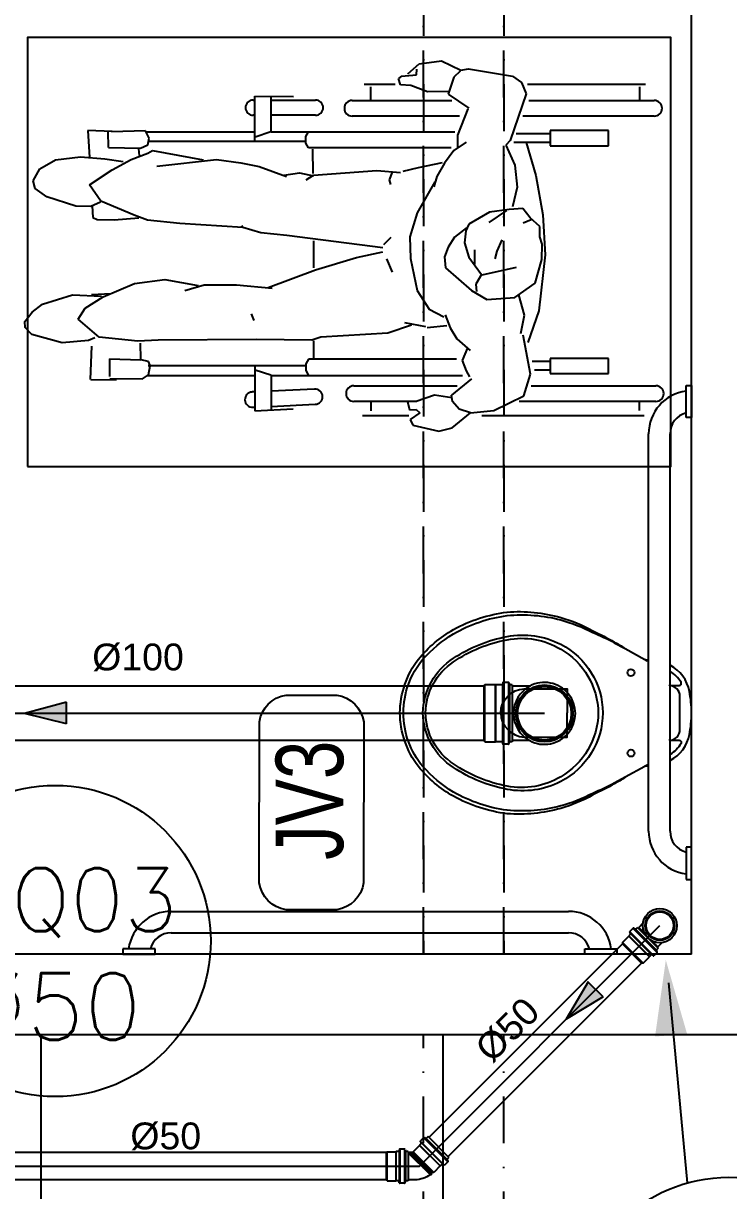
# Model space of a CAD drawing. Header units: millimetres. Extents: x 2502 to 4311, y 2007 to 3121.
# Drawn here: x 3305 to 3357.7, y 2608.3 to 2695.4 of the extents above; entities that cross this region are included whole.
import ezdxf
from ezdxf.enums import TextEntityAlignment as Align

# ---------------------------------------------------------------- set-up
doc = ezdxf.new("R2010")
doc.units = ezdxf.units.MM
doc.header["$LTSCALE"] = 20
doc.header["$MEASUREMENT"] = 0
doc.linetypes.add('DASHDOT', pattern=[1, 0.5, -0.25, 0, -0.25])
doc.layers.get('0').update_dxf_attribs({"linetype": 'CONTINUOUS'})
for name, color, linetype in [('A-PEN-08', 8, 'CONTINUOUS'), ('A-PEN-C', 4, 'CONTINUOUS'), ('AF', 5, 'CONTINUOUS'), ('Arq-mobiliário', 1, 'CONTINUOUS'), ('Esgoto', 5, 'CONTINUOUS'), ('Texto-Tubos', 7, 'CONTINUOUS'), ('TigreCad', 3, 'CONTINUOUS'), ('Tinterno', 9, 'CONTINUOUS')]:
    doc.layers.add(name, color=color, linetype=linetype)
doc.styles.add('F2', font='swisscl.ttf')
doc.styles.add('ROMANS', font='romans', dxfattribs={"height": 0.1})
doc.styles.add('TCTUBOS-TXT', font='arial.ttf')
pattern_1 = [(180, (33306.334, -15184.04), (-1e-14, -30), []), (270, (33306.334, -15184.04), (30, -1e-14), [])]

# ---------------------------------------------------------------- blocks, each defined once
blk = doc.blocks.new('cadeira-superior')
at = {"color": 8}
for p, q in [((205.4427, 31.5493), (205.4427, 31.7829)), ((205.4719, 31.7829), (205.4719, 31.5379)), ((205.9746, 31.5536), (205.9746, 31.786)), ((206.0038, 31.786), (206.0038, 31.5308)), ((205.412, 31.5465), (205.412, 31.7668)), ((206.0299, 31.4612), (206.0299, 31.7639)), ((205.4172, 31.7557), (205.4413, 31.7557)), ((206.0205, 31.7554), (206.0046, 31.7554)), ((205.499, 31.6978), (205.499, 31.5886)), ((205.527, 31.6978), (205.499, 31.6978)), ((205.527, 31.5886), (205.527, 31.6978)), ((205.9516, 31.6978), (205.9236, 31.6978)), ((205.9236, 31.6978), (205.9236, 31.5886)), ((205.9516, 31.5886), (205.9516, 31.6978)), ((205.499, 31.5886), (205.527, 31.5886)), ((205.5047, 31.5886), (205.5047, 31.5251)), ((205.5211, 31.5879), (205.5211, 31.5208)), ((205.9236, 31.5886), (205.9516, 31.5886)), ((205.9293, 31.5886), (205.9293, 31.5551)), ((205.9457, 31.5879), (205.9457, 31.5593)), ((205.5211, 31.5442), (205.5826, 31.5623)), ((205.5826, 31.5623), (205.6558, 31.5751)), ((205.6558, 31.5751), (205.7303, 31.5792)), ((205.678, 31.5693), (205.6613, 31.5518)), ((205.6968, 31.5696), (205.678, 31.5693)), ((205.7108, 31.5739), (205.6968, 31.5696)), ((205.7392, 31.5731), (205.7108, 31.5739)), ((205.7303, 31.5792), (205.8348, 31.5679)), ((205.7836, 31.5608), (205.7392, 31.5731)), ((205.8348, 31.5679), (205.8941, 31.5472)), ((205.4094, 31.5351), (205.4302, 31.544)), ((205.4302, 31.544), (205.5176, 31.5143)), ((205.6613, 31.5518), (205.6444, 31.5381)), ((205.6651, 31.5532), (205.6714, 31.5387)), ((205.8099, 31.5232), (205.7836, 31.5608)), ((205.8428, 31.5411), (205.8049, 31.5305)), ((205.8772, 31.5343), (205.8428, 31.5411)), ((205.9528, 31.5523), (205.8806, 31.5385)), ((205.9937, 31.5396), (205.9528, 31.5523)), ((206.0205, 31.4838), (205.9937, 31.5396)), ((205.3837, 31.4365), (205.3976, 31.5187)), ((205.3976, 31.5187), (205.4094, 31.5351)), ((205.5262, 31.5061), (205.5633, 31.5229)), ((205.5633, 31.5229), (205.6041, 31.5274)), ((205.6041, 31.5274), (205.641, 31.5184)), ((205.6444, 31.5381), (205.6461, 31.5122)), ((205.7677, 31.4619), (205.7533, 31.5257)), ((205.8136, 31.4708), (205.8099, 31.5232)), ((205.5176, 31.5143), (205.5262, 31.5061)), ((205.6461, 31.5122), (205.6507, 31.4756)), ((205.6703, 31.4753), (205.6479, 31.5078)), ((205.7027, 31.4986), (205.7239, 31.4895)), ((205.6507, 31.4756), (205.6736, 31.4369)), ((205.7239, 31.4895), (205.7377, 31.4855)), ((206.0253, 31.4399), (206.0205, 31.4838)), ((205.7349, 31.4372), (205.7672, 31.461)), ((205.7672, 31.461), (205.7855, 31.4503)), ((205.7968, 31.4419), (205.8136, 31.4708)), ((205.3864, 31.4219), (205.3837, 31.4365)), ((205.4311, 31.3984), (205.457, 31.4368)), ((205.4583, 31.4352), (205.5075, 31.4161)), ((205.5204, 31.4324), (205.5357, 31.4093)), ((205.6736, 31.4369), (205.686, 31.4312)), ((205.68, 31.4328), (205.6973, 31.4105)), ((205.686, 31.4312), (205.7081, 31.4293)), ((205.7081, 31.4293), (205.7349, 31.4372)), ((205.721, 31.4478), (205.7478, 31.4476)), ((205.7549, 31.3938), (205.7968, 31.4419)), ((205.7855, 31.4503), (205.7988, 31.4516)), ((205.8873, 31.4147), (205.9088, 31.4397)), ((205.904, 31.4347), (205.9276, 31.4244)), ((205.9276, 31.4244), (205.9471, 31.4322)), ((205.9471, 31.4322), (205.9578, 31.4384)), ((205.9615, 31.4423), (205.9923, 31.4047)), ((206.0253, 31.4399), (206.0184, 31.4191)), ((206.053, 31.4062), (206.0253, 31.4399)), ((205.3687, 31.3858), (205.3864, 31.4219)), ((205.3878, 31.4212), (205.3992, 31.4094)), ((205.3992, 31.4094), (205.4311, 31.3984)), ((205.4719, 31.4195), (205.4719, 31.2195)), ((205.5011, 31.0681), (205.5011, 31.411)), ((205.5075, 31.4161), (205.5299, 31.4162)), ((205.5357, 31.4093), (205.5595, 31.3917)), ((205.6973, 31.4105), (205.7161, 31.3987)), ((205.8665, 31.402), (205.8873, 31.4147)), ((205.9252, 31.4138), (205.9252, 31.1379)), ((205.9553, 31.0681), (205.9553, 31.4253)), ((205.9746, 31.2226), (205.9746, 31.4153)), ((206.0184, 31.4191), (206.0041, 31.4069)), ((205.4257, 31.3993), (205.4264, 31.3599)), ((205.4427, 31.2195), (205.4427, 31.4053)), ((205.5312, 31.4039), (205.5312, 31.1379)), ((205.5679, 31.3429), (205.5582, 31.3878)), ((205.5595, 31.3917), (205.5843, 31.3775)), ((205.7161, 31.3987), (205.7345, 31.3917)), ((205.7345, 31.3917), (205.7549, 31.3938)), ((205.8321, 31.3634), (205.8462, 31.3907)), ((205.8422, 31.3931), (205.8665, 31.402)), ((205.8632, 31.396), (205.8665, 31.3593)), ((206.0041, 31.4069), (205.9923, 31.4047)), ((205.9972, 31.4053), (205.9925, 31.373)), ((206.0593, 31.3813), (206.053, 31.4062)), ((205.3745, 31.3443), (205.3687, 31.3858)), ((205.5843, 31.3775), (205.604, 31.3717)), ((205.5942, 31.3739), (205.6523, 31.3409)), ((205.9925, 31.373), (206.0042, 31.3389)), ((206.0483, 31.3326), (206.0593, 31.3813)), ((205.3933, 31.3235), (205.3745, 31.3443)), ((205.4264, 31.3599), (205.4149, 31.3286)), ((205.7969, 31.3406), (205.8321, 31.3634)), ((205.8651, 31.3568), (205.8576, 31.3175)), ((206.0191, 31.3391), (206.0249, 31.3457)), ((206.0249, 31.3457), (206.0376, 31.3274)), ((205.3949, 31.3395), (205.3843, 31.3398)), ((205.3977, 31.3114), (205.3949, 31.3395)), ((205.4149, 31.3286), (205.4134, 31.3098)), ((205.5745, 31.3147), (205.5679, 31.3429)), ((205.6523, 31.3409), (205.6967, 31.3272)), ((205.6967, 31.3272), (205.7373, 31.3281)), ((205.7373, 31.3281), (205.7969, 31.3406)), ((205.8619, 31.3301), (205.8765, 31.286)), ((206.0038, 31.34), (206.0038, 31.2226)), ((206.004, 31.3225), (206.0193, 31.3263)), ((206.0193, 31.3263), (206.0191, 31.3391)), ((206.0299, 31.239), (206.0299, 31.3254)), ((206.0376, 31.3274), (206.0483, 31.3326)), ((205.3977, 31.3114), (205.4017, 31.3057)), ((205.4134, 31.3098), (205.4017, 31.3057)), ((205.5732, 31.2656), (205.5771, 31.3098)), ((205.412, 31.2418), (205.412, 31.2997)), ((205.5764, 31.294), (205.5908, 31.2882)), ((205.5908, 31.2882), (205.5996, 31.2907)), ((205.7111, 31.2785), (205.6978, 31.2921)), ((205.7626, 31.2944), (205.7383, 31.284)), ((205.8765, 31.286), (205.8842, 31.1613)), ((205.5821, 31.1472), (205.5732, 31.2656)), ((205.7172, 31.2769), (205.6945, 31.0979)), ((205.7357, 31.2276), (205.7248, 31.2764)), ((205.4172, 31.2534), (205.4413, 31.2534)), ((206.003, 31.2542), (206.0216, 31.2542)), ((205.7584, 31.1511), (205.7357, 31.2276)), ((205.4419, 31.0681), (205.4419, 31.1512)), ((205.4703, 31.1512), (205.4703, 31.07)), ((205.7913, 31.0626), (205.7584, 31.1511)), ((205.8842, 31.1613), (205.8894, 31.1442)), ((205.8908, 31.1476), (205.9253, 31.1471)), ((205.9809, 31.1494), (205.9847, 31.0683)), ((206.0131, 31.0681), (206.0093, 31.1507)), ((205.5099, 31.1333), (205.5011, 31.1379)), ((205.5224, 31.1333), (205.5099, 31.1333)), ((205.519, 31.1328), (205.519, 30.8389)), ((205.5312, 31.1379), (205.5224, 31.1333)), ((205.5337, 31.1455), (205.5786, 31.1461)), ((205.5778, 31.1212), (205.5832, 31.1472)), ((205.5908, 31.1337), (205.5821, 31.1472)), ((205.7046, 31.1475), (205.7546, 31.1472)), ((205.8894, 31.1442), (205.8883, 31.041)), ((205.9252, 31.1379), (205.934, 31.1333)), ((205.934, 31.1333), (205.9465, 31.1333)), ((205.9374, 31.1328), (205.9374, 30.8389)), ((205.9465, 31.1333), (205.9553, 31.1379)), ((205.4348, 31.0382), (205.4353, 31.1099)), ((205.5819, 31.0919), (205.5778, 31.1212)), ((206.0216, 31.0381), (206.0178, 31.1097)), ((205.5658, 31.046), (205.5843, 31.0968)), ((205.6945, 31.0979), (205.6896, 31.0488)), ((205.5011, 31.0681), (205.435, 31.0681)), ((205.5013, 31.0679), (205.5111, 31.0387)), ((205.7862, 31.0034), (205.793, 31.0701)), ((205.955, 31.0679), (205.9453, 31.0387)), ((205.9553, 31.0681), (206.02, 31.0681)), ((205.5592, 31.0116), (205.5658, 31.046)), ((205.6896, 31.0488), (205.6797, 31.0153)), ((205.8883, 31.041), (205.8899, 30.8573)), ((205.5193, 31.0382), (205.4348, 31.0382)), ((205.4419, 31.0346), (205.4419, 31.0385)), ((205.4703, 31.0372), (205.4703, 31.0346)), ((205.5009, 30.8367), (205.5009, 31.0382)), ((205.8527, 31.0367), (205.8405, 31.0315)), ((205.9371, 31.0382), (206.0216, 31.0382)), ((205.9555, 30.8367), (205.9555, 31.0382)), ((205.9861, 31.0382), (205.9863, 31.0329)), ((206.0147, 31.0342), (206.0145, 31.0381)), ((205.5529, 30.9663), (205.5592, 31.0116)), ((205.6797, 31.0153), (205.672, 30.8979)), ((205.6797, 31.0153), (205.6762, 31.0134)), ((205.7863, 30.9431), (205.7862, 31.0034)), ((205.5652, 30.8549), (205.5529, 30.9663)), ((205.536, 30.8469), (205.5534, 30.9418)), ((205.7763, 30.87), (205.7878, 30.9323)), ((205.7971, 30.9074), (205.7863, 30.9431)), ((205.672, 30.8979), (205.666, 30.8376)), ((205.7841, 30.8133), (205.7763, 30.87)), ((205.541, 30.8386), (205.536, 30.8469)), ((205.8899, 30.8573), (205.8918, 30.8195)), ((205.9545, 30.8393), (205.9378, 30.8428)), ((205.513, 30.8405), (205.4992, 30.8337)), ((205.4992, 30.8337), (205.5013, 30.7704)), ((205.5253, 30.8383), (205.513, 30.8405)), ((205.5316, 30.8248), (205.5253, 30.8383)), ((205.5305, 30.7647), (205.5316, 30.8248)), ((205.5453, 30.8226), (205.533, 30.8213)), ((205.553, 30.8071), (205.541, 30.8386)), ((205.666, 30.8376), (205.6568, 30.8129)), ((205.665, 30.7753), (205.6614, 30.8216)), ((205.925, 30.8253), (205.8955, 30.8245)), ((205.9244, 30.7667), (205.9263, 30.8253)), ((205.9297, 30.8398), (205.9263, 30.8253)), ((205.9368, 30.8426), (205.9297, 30.8398)), ((205.9619, 30.8283), (205.9545, 30.8393)), ((205.961, 30.7675), (205.9619, 30.8283)), ((205.5719, 30.7718), (205.553, 30.8071)), ((205.6568, 30.8129), (205.6303, 30.7507)), ((205.8089, 30.755), (205.7841, 30.8133)), ((205.8918, 30.8195), (205.8838, 30.7475)), ((205.5516, 30.758), (205.5568, 30.7924)), ((205.9638, 30.7317), (205.9631, 30.7798)), ((205.5006, 30.772), (205.4984, 30.7261)), ((205.5305, 30.7647), (205.5005, 30.7641)), ((205.5477, 30.7125), (205.5516, 30.758)), ((205.5998, 30.7297), (205.5719, 30.7718)), ((205.6645, 30.7436), (205.665, 30.7753)), ((205.8046, 30.7331), (205.8028, 30.7696)), ((205.9244, 30.7667), (205.9571, 30.767)), ((205.6303, 30.7507), (205.5998, 30.7297)), ((205.6326, 30.7499), (205.6404, 30.7317)), ((205.6391, 30.7346), (205.6609, 30.736)), ((205.6609, 30.736), (205.6645, 30.7436)), ((205.8053, 30.6976), (205.8079, 30.7521)), ((205.8303, 30.7212), (205.8089, 30.755)), ((205.8838, 30.7475), (205.8502, 30.7084)), ((205.8852, 30.7396), (205.8904, 30.7275)), ((205.9627, 30.7315), (205.9011, 30.734)), ((205.4984, 30.7261), (205.5491, 30.7292)), ((205.5537, 30.666), (205.5477, 30.7125)), ((205.6404, 30.7317), (205.6396, 30.7037)), ((205.8502, 30.7084), (205.8303, 30.7212)), ((205.8904, 30.7275), (205.8949, 30.6786)), ((205.6396, 30.7037), (205.6222, 30.6496)), ((205.8223, 30.6416), (205.8053, 30.6976)), ((205.8949, 30.6786), (205.8791, 30.6219)), ((205.57, 30.637), (205.5537, 30.666)), ((205.6222, 30.6496), (205.607, 30.628)), ((205.5924, 30.6242), (205.57, 30.637)), ((205.607, 30.628), (205.5924, 30.6242)), ((205.8374, 30.6223), (205.8223, 30.6416)), ((205.855, 30.6089), (205.8374, 30.6223)), ((205.866, 30.6093), (205.855, 30.6089)), ((205.8791, 30.6219), (205.866, 30.6093))]:
    blk.add_line(p, q, dxfattribs=at)
for centre, radius, start, end in [((205.9892, 31.786), 0.0146, 0, 180), ((205.4573, 31.7829), 0.0146, 0, 180), ((205.4573, 31.2195), 0.0146, 180, 0), ((205.9892, 31.2226), 0.0146, 180, 0), ((205.4561, 31.1512), 0.0142, 0, 180), ((205.9951, 31.1501), 0.0142, 2.6629, 182.6629), ((205.4561, 31.0346), 0.0142, 180, 0), ((206.0005, 31.0336), 0.0142, 182.6629, 2.6629)]:
    blk.add_arc(centre, radius, start, end, dxfattribs=at)
blk = doc.blocks.new('BARRADEF')
at = {"layer": 'Arq-mobiliário', "color": 8}
for p, q in [((234.67, 125.8477, -4.1153), (234.67, 125.8577, -4.1153)), ((234.67, 125.8577, -4.1153), (234.73, 125.8577, -4.1153)), ((234.73, 125.8577, -4.1153), (234.73, 125.8477, -4.1153)), ((235.5912, 125.8577, -4.1153), (235.5312, 125.8577, -4.1153)), ((235.5312, 125.8577, -4.1153), (235.5312, 125.8477, -4.1153)), ((235.5912, 125.8477, -4.1153), (235.5912, 125.8577, -4.1153)), ((234.73, 125.8477, -4.1153), (234.67, 125.8477, -4.1153)), ((235.5312, 125.8477, -4.1153), (235.5912, 125.8477, -4.1153)), ((235.5012, 125.8177, -4.1153), (234.76, 125.8177, -4.1153)), ((235.5012, 125.7777, -4.1153), (234.76, 125.7777, -4.1153)), ((235.7206, 125.7184, -4.1153), (235.7306, 125.7184, -4.1153)), ((235.7206, 125.6584, -4.1153), (235.7206, 125.7184, -4.1153)), ((235.7306, 125.7184, -4.1153), (235.7306, 125.6584, -4.1153)), ((235.7306, 125.6584, -4.1153), (235.7206, 125.6584, -4.1153)), ((235.6506, 124.8871, -4.1153), (235.6506, 125.6284, -4.1153)), ((235.6906, 124.8871, -4.1153), (235.6906, 125.6284, -4.1153)), ((235.7306, 124.8571, -4.1153), (235.7206, 124.8571, -4.1153)), ((235.7206, 124.8571, -4.1153), (235.7206, 124.7971, -4.1153)), ((235.7306, 124.7971, -4.1153), (235.7306, 124.8571, -4.1153)), ((235.7206, 124.7971, -4.1153), (235.7306, 124.7971, -4.1153))]:
    blk.add_line(p, q, dxfattribs=at)
at = {"layer": 'Arq-mobiliário', "color": 8, "elevation": -4.1153}
for points in [[(235.3693, 125.8177, 0.233733), (235.3206, 125.8537, 0.049506), (235.2806, 125.8577, 0.049506), (235.2406, 125.8537, 0.233733), (235.1918, 125.8177, 0.233733)], [(235.2296, 125.8162), (235.2296, 125.8162), (235.2296, 125.8347, 0.5854), (235.2235, 125.8381, 0.116285), (235.2029, 125.8177, 0.116285)], [(235.3316, 125.8162, 0.414214), (235.3116, 125.8362), (235.2806, 125.8362), (235.2496, 125.8362, 0.414214), (235.2296, 125.8162)], [(235.3316, 125.8162), (235.3316, 125.8162), (235.3316, 125.8347, -0.5854), (235.3377, 125.8381, -0.116285), (235.3583, 125.8177)], [(235.3764, 125.7766, -0.045196), (235.3784, 125.7737), (235.38, 125.7709, 0.044891), (235.3802, 125.7704), (235.4006, 125.7337, -0.036783), (235.4126, 125.7137, -0.0196), (235.4336, 125.6737, -0.056836), (235.4586, 125.6137, -0.089116), (235.4686, 125.5137, -0.095425), (235.4361, 125.4137, -0.091656), (235.3806, 125.3482, -0.16072), (235.2806, 125.3137, -0.16072), (235.1806, 125.3482, -0.091656), (235.1251, 125.4137, -0.095425), (235.0926, 125.5137, -0.089116), (235.1026, 125.6137, -0.056836), (235.1276, 125.6737, -0.0196), (235.1486, 125.7137, -0.036783), (235.1606, 125.7337), (235.1809, 125.7704, 0.044891), (235.1812, 125.7709), (235.1827, 125.7737, -0.045196), (235.1848, 125.7766, -0.045196)], [(235.1821, 125.7766), (235.1813, 125.7714, -0.047116), (235.1812, 125.7709)], [(235.38, 125.7709, -0.047116), (235.3799, 125.7714), (235.3791, 125.7766)], [(235.4006, 125.7337), (235.4116, 125.7137, -0.0204), (235.4306, 125.6737, -0.050595), (235.4541, 125.6137, -0.089432), (235.4621, 125.5137, -0.098712), (235.4281, 125.4137, -0.072481), (235.3806, 125.3567, -0.182574), (235.2806, 125.3207, -0.182574), (235.1806, 125.3567, -0.072481), (235.1331, 125.4137, -0.098712), (235.0991, 125.5137, -0.089432), (235.1071, 125.6137, -0.050595), (235.1306, 125.6737, -0.0204), (235.1496, 125.7137), (235.1606, 125.7337)], [(235.2806, 125.5017, -0.394755), (235.2356, 125.5457), (235.2356, 125.6257), (235.2806, 125.6257)], [(235.2806, 125.5017, 0.394755), (235.3256, 125.5457), (235.3256, 125.6257), (235.2806, 125.6257)]]:
    blk.add_lwpolyline(points, format="xyb", dxfattribs=at)
for points in [[(235.1526, 125.6137, -0.278895), (235.2806, 125.6922, -0.278895), (235.4086, 125.6137, -0.167831), (235.4231, 125.5137, -0.098952), (235.3826, 125.4137, -0.247323), (235.2806, 125.3567, -0.247323), (235.1786, 125.4137, -0.098952), (235.1381, 125.5137, -0.167831)], [(235.1616, 125.6137, -0.264523), (235.2806, 125.6837, -0.264523), (235.3996, 125.6137, -0.185303), (235.4171, 125.5137, -0.106842), (235.3756, 125.4137, -0.250606), (235.2806, 125.3617, -0.250606), (235.1856, 125.4137, -0.106842), (235.1441, 125.5137, -0.185303)]]:
    blk.add_lwpolyline(points, format="xyb", close=True, dxfattribs=at)
at = {"layer": 'Arq-mobiliário', "color": 8}
for centre in [(235.2056, 125.7447, -4.1153), (235.3556, 125.7447, -4.1153)]:
    blk.add_circle(centre, 0.0065, dxfattribs=at)
for centre, radius, start, end in [((234.76, 125.8577, -4.1153), 0.08, 187.1808, 270), ((234.76, 125.8577, -4.1153), 0.04, 194.4775, 270), ((235.5012, 125.8577, -4.1153), 0.08, 270, 352.8192), ((235.5012, 125.8577, -4.1153), 0.04, 270, 345.5225), ((235.7306, 125.6284, -4.1153), 0.08, 97.1808, 180), ((235.7306, 125.6284, -4.1153), 0.04, 104.4775, 180), ((235.7306, 124.8871, -4.1153), 0.08, 180, 262.8192), ((235.7306, 124.8871, -4.1153), 0.04, 180, 255.5225)]:
    blk.add_arc(centre, radius, start, end, dxfattribs=at)
blk = doc.blocks.new('j9n100s')
at = {"layer": 'TigreCad'}
for p, q in [((27.3, 50.8), (60, 50.8)), ((27.3, -50.8), (60, -50.8))]:
    blk.add_line(p, q, dxfattribs=at)
blk.add_circle((0, 0), 53.2, dxfattribs=at)
for start, end in [(61.785, 298.215), (298.215, 61.785)]:
    blk.add_arc((0, 0), 57.7, start, end, dxfattribs=at)
at = {"layer": 'Tinterno'}
blk.add_line((60, -50.8), (60, 50.8), dxfattribs=at)
blk.add_circle((0, 0), 51, dxfattribs=at)
blk = doc.blocks.new('11031030p')
at = {"layer": 'TigreCad'}
for p, q in [((0, -53.3), (0, 53.2)), ((0, 53.2), (4.4, 53.2)), ((6.2, 56.9), (5.4, 54)), ((7.2, 57.6), (16.6, 57.6)), ((7.2, -56.7), (7.2, 56.6)), ((16.6, -56.7), (16.6, 56.6)), ((17.6, 56.7), (17.8, 54.2)), ((18.8, 53.2), (30.9, 53.2)), ((30.9, 53.2), (31.2, 53)), ((50.9, 53), (31.2, 53)), ((50.9, 53), (53.1, 50.8)), ((53.1, -50.8), (53.1, 50.8)), ((0, -53.3), (4.4, -53.3)), ((6.2, -56.9), (5.4, -54)), ((7.2, -57.7), (16.6, -57.7)), ((17.6, -56.7), (17.8, -54.2)), ((18.8, -53.3), (30.9, -53.3)), ((30.9, -53.3), (31.2, -53)), ((31.2, -53), (50.9, -53)), ((50.9, -53), (53.1, -50.8))]:
    blk.add_line(p, q, dxfattribs=at)
for centre, start, end in [((4.4, 54.2), 270, 345), ((7.2, 56.6), 90, 165), ((16.6, 56.6), 5, 90), ((18.8, 54.2), 185, 270), ((4.4, -54.2), 15, 90), ((7.2, -56.7), 195, 270), ((16.6, -56.7), 270, 355), ((18.8, -54.2), 90, 175)]:
    blk.add_arc(centre, 1, start, end, dxfattribs=at)
at = {"layer": 'Tinterno'}
for p, q in [((5.2, -53.3), (5.2, 53.2)), ((17.9, -53.3), (17.9, 53.2)), ((30.9, 53.2), (30.9, -53.3)), ((31.2, 53), (31.2, -53)), ((50.9, 53), (50.9, -53))]:
    blk.add_line(p, q, dxfattribs=at)
blk = doc.blocks.new('j4n50p')
at = {"layer": 'TigreCad'}
for p, q in [((3.3, 25.3), (3.4, 26.8)), ((6.3, 26.8), (3.4, 26.8)), ((3.4, 26.8), (3.4, -29.6)), ((6.5, 25.3), (6.3, 26.8)), ((6.3, 26.8), (6.3, -26.7)), ((9.1, 25.3), (6.5, 25.3)), ((10.9, 27.1), (9.1, 25.3)), ((27.7, 27.1), (10.9, 27.1)), ((10.9, 27.1), (10.9, -27.2)), ((27.9, 27.3), (27.7, 27.1)), ((32.5, 27.3), (27.9, 27.3)), ((33.8, 30.9), (33.5, 28.3)), ((34, 30.8), (34, -30.8)), ((43.5, 31.8), (34.8, 31.8)), ((43.5, 30.8), (43.5, -30.8)), ((44.5, 31.1), (45.3, 28.1)), ((50.6, 27.3), (46.2, 27.3)), ((50.6, 27.3), (50.6, -27.4)), ((-23.7, 12.2), (-32.5, 3.4)), ((3.4, -29.6), (3.3, -32.4)), ((6.3, -26.7), (3.4, -29.6)), ((9.1, -26.8), (3.4, -32.5)), ((6.3, -26.7), (6.5, -29.4)), ((10.9, -27.2), (10.5, -26.8)), ((27.7, -27.2), (10.9, -27.2)), ((27.9, -27.4), (27.7, -27.2)), ((32.5, -27.4), (27.9, -27.4)), ((33.8, -30.9), (33.5, -28.3)), ((43.5, -31.8), (34.8, -31.8)), ((44.5, -31.1), (45.3, -28.1)), ((50.6, -27.4), (46.2, -27.4))]:
    blk.add_line(p, q, dxfattribs=at)
for centre, radius, start, end in [((9.5, -21.6), 47.3, 97.6023, 134.5558), ((32.5, 28.3), 1, 270, 355), ((34.8, 30.8), 1, 90, 175), ((43.5, 30.8), 1, 15, 90), ((46.2, 28.3), 1, 195, 270), ((9.8, -27.5), 1, 45, 135), ((32.5, -28.4), 1, 5, 90), ((34.8, -30.8), 1, 185, 270), ((43.5, -30.8), 1, 270, 345), ((46.2, -28.4), 1, 90, 165)]:
    blk.add_arc(centre, radius, start, end, dxfattribs=at)
at = {"layer": 'Tinterno'}
for p, q in [((3.3, 25.3), (3.3, -32.4)), ((6.5, 25.3), (6.5, -29.4)), ((9.1, 25.3), (9.1, -26.8)), ((27.7, 27.1), (27.7, -27.2)), ((27.9, 27.3), (27.9, -27.4)), ((33.5, 27.3), (33.5, -27.4)), ((45.5, 27.3), (45.5, -27.4)), ((3.4, -32.5), (-32.5, 3.4))]:
    blk.add_line(p, q, dxfattribs=at)
blk = doc.blocks.new('11030602p')
at = {"layer": 'TigreCad'}
for p, q in [((0, 27.3), (4.4, 27.3)), ((0, -27.3), (0, 27.3)), ((6.1, 31.1), (5.3, 28.1)), ((7.1, 31.8), (15.8, 31.8)), ((7.1, -30.8), (7.1, 30.8)), ((15.8, -30.8), (15.8, 30.8)), ((16.8, 30.9), (17.1, 28.3)), ((18.1, 27.3), (22.7, 27.3)), ((22.7, 27.3), (23, 27.1)), ((39.7, 27.1), (23, 27.1)), ((39.7, 27.1), (41.5, 25.3)), ((41.5, -25.4), (41.5, 25.3)), ((0, -27.3), (4.4, -27.3)), ((6.1, -31.1), (5.3, -28.1)), ((7.1, -31.8), (15.8, -31.8)), ((16.8, -30.9), (17.1, -28.3)), ((18.1, -27.3), (22.7, -27.3)), ((22.7, -27.3), (23, -27.1)), ((39.7, -27.1), (23, -27.1)), ((39.7, -27.1), (41.5, -25.4))]:
    blk.add_line(p, q, dxfattribs=at)
for centre, start, end in [((4.4, 28.4), 270, 345), ((7.1, 30.8), 90, 165), ((15.8, 30.8), 5, 90), ((18.1, 28.4), 185, 270), ((4.4, -28.3), 15, 90), ((7.1, -30.8), 195, 270), ((15.8, -30.8), 270, 355), ((18.1, -28.3), 90, 175)]:
    blk.add_arc(centre, 1, start, end, dxfattribs=at)
at = {"layer": 'Tinterno'}
for p, q in [((5.1, -27.3), (5.1, 27.3)), ((17.1, -27.3), (17.1, 27.3)), ((22.7, 27.3), (22.7, -27.3)), ((23, -27.1), (23, 27.1)), ((39.7, 27.1), (39.7, -27.1))]:
    blk.add_line(p, q, dxfattribs=at)
blk = doc.blocks.new('j9n50s')
at = {"layer": 'TigreCad'}
for p, q in [((19.2, 25.4), (30.3, 25.4)), ((19.2, -25.4), (30.3, -25.4))]:
    blk.add_line(p, q, dxfattribs=at)
for radius in [31.8, 27.4]:
    blk.add_circle((0, 0), radius, dxfattribs=at)
at = {"layer": 'Tinterno'}
for p, q in [((30.3, 25.4), (30.3, 9.7)), ((30.3, -9.7), (30.3, -25.4))]:
    blk.add_line(p, q, dxfattribs=at)
blk.add_circle((0, 0), 25.6, dxfattribs=at)

msp = doc.modelspace()

# ---------------------------------------------------------------- hatches: boundary and pattern name
at = {"layer": 'A-PEN-08'}
h = msp.add_hatch(dxfattribs=at)
h.set_pattern_fill('ANSI37,_O', color=256, scale=240, angle=135)
h.set_pattern_definition(pattern_1)
h.paths.add_polyline_path([(3268.887, 2506.1), (3268.887, 2474.1), (3274.887, 2474.1), (3274.887, 2475.3), (3274.887, 2506.1)])
h.paths.add_polyline_path([(3274.887, 2506.1), (3274.887, 2475.3), (3306.887, 2475.3, 0.403065)])
h.paths.add_polyline_path([(3278.096, 2482.937), (3278.084, 2494.947, -0.331371), (3280.084, 2496.947), (3283.871, 2496.947, -0.331371), (3285.871, 2494.947), (3285.883, 2482.936, -0.330378), (3283.871, 2480.936), (3280.084, 2480.936, -0.332506)], flags=16)
h.paths.add_polyline_path([(3274.887, 2541.948), (3274.887, 2506.1, -0.403065), (3306.887, 2475.3), (3306.887, 2474.1), (3274.887, 2474.1), (3274.887, 2467.748), (3382.887, 2467.748), (3382.887, 2541.948)])
h.paths.add_polyline_path([(3274.887, 2547.948), (3274.887, 2541.948), (3382.887, 2541.948), (3382.887, 2547.948)])
h.paths.add_polyline_path([(3334.887, 2619.948), (3334.887, 2547.948), (3340.887, 2547.948), (3340.887, 2619.948)])
h.paths.add_polyline_path([(3274.887, 2619.948), (3274.887, 2547.948), (3334.887, 2547.948), (3334.887, 2619.948)])
h.paths.add_polyline_path([(3340.887, 2619.948), (3340.887, 2547.948), (3382.887, 2547.948), (3382.887, 2619.948), (3360.887, 2619.948)])
h.paths.add_polyline_path([(3382.887, 2547.948), (3382.887, 2467.748), (3388.887, 2467.748), (3388.887, 2547.948)])
h.paths.add_polyline_path([(3382.887, 2619.948), (3382.887, 2547.948), (3388.887, 2547.948), (3388.887, 2619.948)])
h.paths.add_polyline_path([(3360.887, 2625.948), (3360.887, 2619.948), (3382.887, 2619.948), (3382.887, 2625.948)])
h.paths.add_polyline_path([(3360.887, 2697.948), (3360.887, 2625.948), (3382.887, 2625.948), (3382.887, 2697.948)])
h.paths.add_polyline_path([(3382.887, 2697.948), (3382.887, 2625.948), (3388.887, 2625.948), (3388.887, 2697.948)])
h.paths.add_polyline_path([(3382.887, 2625.948), (3382.887, 2619.948), (3388.887, 2619.948), (3388.887, 2625.948)])
h.paths.add_polyline_path([(3388.887, 2625.948), (3388.887, 2619.948), (3542.887, 2619.948), (3542.887, 2522.948), (3545.687, 2522.948), (3545.687, 2642.948), (3542.887, 2642.948), (3542.887, 2625.948)])
h.paths.add_polyline_path([(3388.887, 2697.948), (3388.887, 2625.948), (3488.887, 2625.948), (3488.887, 2697.948), (3460.887, 2697.948)])
h.paths.add_polyline_path([(3442.64, 2658.566, -1), (3442.64, 2654.043, -1)], flags=16)
h.paths.add_polyline_path([(3388.887, 2619.948), (3388.887, 2467.748), (3488.887, 2467.748), (3488.887, 2619.948)])
h.paths.add_polyline_path([(3488.887, 2619.948), (3488.887, 2467.748), (3494.887, 2467.748), (3494.887, 2619.948)])
h.paths.add_polyline_path([(3488.887, 2697.948), (3488.887, 2625.948), (3494.887, 2625.948), (3494.887, 2697.948)])
h.paths.add_polyline_path([(3494.887, 2697.948), (3494.887, 2625.948), (3542.887, 2625.948), (3542.887, 2642.948), (3542.887, 2697.948)])
h.paths.add_polyline_path([(3546.887, 2642.948), (3546.887, 2522.948), (3548.887, 2522.948), (3548.887, 2642.948)])
h.paths.add_polyline_path([(3285.683, 2482.001), (3285.683, 2494.002), (3278.1, 2494.002), (3278.1, 2482.001)], flags=24)
h.paths.add_polyline_path([(3276.952, 2517.408), (3267.031, 2517.408), (3267.031, 2507.285), (3276.952, 2507.285)], flags=9)
h.paths.add_polyline_path([(3371.976, 2459.683), (3371.976, 2469.604), (3361.854, 2469.604), (3361.854, 2459.683)], flags=9)
h.paths.add_polyline_path([(3371.966, 2576.376), (3371.966, 2589.304), (3361.844, 2589.304), (3361.844, 2576.376)], flags=24)
h.paths.add_polyline_path([(3371.976, 2695.883), (3371.976, 2705.804), (3361.854, 2705.804), (3361.854, 2695.883)], flags=9)
h.paths.add_polyline_path([(3436.704, 2649.089), (3436.704, 2680.574), (3428.131, 2680.574), (3428.131, 2649.089)], flags=24)
h.paths.add_polyline_path([(3429.352, 2640.31), (3429.352, 2689.573), (3421.864, 2689.573), (3421.864, 2640.31)], flags=24)
h.paths.add_polyline_path([(3421.366, 2637.476), (3421.366, 2694.098), (3403.589, 2694.098), (3403.589, 2637.476)], flags=24)
h.paths.add_polyline_path([(3442.552, 2661.767), (3442.552, 2673.273), (3435.189, 2673.273), (3435.189, 2661.767)], flags=24)
h.paths.add_polyline_path([(3415.351, 2517.398), (3402.423, 2517.398), (3402.423, 2507.276), (3415.351, 2507.276)], flags=24)
h = msp.add_hatch(dxfattribs=at)
h.set_pattern_fill('ANSI37,_O', color=256, scale=240, angle=135)
h.set_pattern_definition(pattern_1)
h.paths.add_polyline_path([(3268.887, 2506.1), (3268.887, 2474.1), (3274.887, 2474.1), (3274.887, 2475.3), (3274.887, 2506.1)])
h.paths.add_polyline_path([(3274.887, 2506.1), (3274.887, 2475.3), (3306.887, 2475.3, 0.403065)])
h.paths.add_polyline_path([(3278.096, 2482.937), (3278.084, 2494.947, -0.331371), (3280.084, 2496.947), (3283.871, 2496.947, -0.331371), (3285.871, 2494.947), (3285.883, 2482.936, -0.330378), (3283.871, 2480.936), (3280.084, 2480.936, -0.332506)], flags=16)
h.paths.add_polyline_path([(3274.887, 2541.948), (3274.887, 2506.1, -0.403065), (3306.887, 2475.3), (3306.887, 2474.1), (3274.887, 2474.1), (3274.887, 2467.748), (3382.887, 2467.748), (3382.887, 2541.948)])
h.paths.add_polyline_path([(3274.887, 2547.948), (3274.887, 2541.948), (3382.887, 2541.948), (3382.887, 2547.948)])
h.paths.add_polyline_path([(3334.887, 2619.948), (3334.887, 2547.948), (3340.887, 2547.948), (3340.887, 2619.948)])
h.paths.add_polyline_path([(3274.887, 2619.948), (3274.887, 2547.948), (3334.887, 2547.948), (3334.887, 2619.948)])
h.paths.add_polyline_path([(3340.887, 2619.948), (3340.887, 2547.948), (3382.887, 2547.948), (3382.887, 2619.948), (3360.887, 2619.948)])
h.paths.add_polyline_path([(3382.887, 2547.948), (3382.887, 2467.748), (3388.887, 2467.748), (3388.887, 2547.948)])
h.paths.add_polyline_path([(3382.887, 2619.948), (3382.887, 2547.948), (3388.887, 2547.948), (3388.887, 2619.948)])
h.paths.add_polyline_path([(3360.887, 2625.948), (3360.887, 2619.948), (3382.887, 2619.948), (3382.887, 2625.948)])
h.paths.add_polyline_path([(3360.887, 2697.948), (3360.887, 2625.948), (3382.887, 2625.948), (3382.887, 2697.948)])
h.paths.add_polyline_path([(3382.887, 2697.948), (3382.887, 2625.948), (3388.887, 2625.948), (3388.887, 2697.948)])
h.paths.add_polyline_path([(3382.887, 2625.948), (3382.887, 2619.948), (3388.887, 2619.948), (3388.887, 2625.948)])
h.paths.add_polyline_path([(3388.887, 2625.948), (3388.887, 2619.948), (3542.887, 2619.948), (3542.887, 2522.948), (3545.687, 2522.948), (3545.687, 2642.948), (3542.887, 2642.948), (3542.887, 2625.948)])
h.paths.add_polyline_path([(3388.887, 2697.948), (3388.887, 2625.948), (3488.887, 2625.948), (3488.887, 2697.948), (3460.887, 2697.948)])
h.paths.add_polyline_path([(3442.64, 2658.566, -1), (3442.64, 2654.043, -1)], flags=16)
h.paths.add_polyline_path([(3388.887, 2619.948), (3388.887, 2467.748), (3488.887, 2467.748), (3488.887, 2619.948)])
h.paths.add_polyline_path([(3488.887, 2619.948), (3488.887, 2467.748), (3494.887, 2467.748), (3494.887, 2619.948)])
h.paths.add_polyline_path([(3488.887, 2697.948), (3488.887, 2625.948), (3494.887, 2625.948), (3494.887, 2697.948)])
h.paths.add_polyline_path([(3494.887, 2697.948), (3494.887, 2625.948), (3542.887, 2625.948), (3542.887, 2642.948), (3542.887, 2697.948)])
h.paths.add_polyline_path([(3546.887, 2642.948), (3546.887, 2522.948), (3548.887, 2522.948), (3548.887, 2642.948)])
h.paths.add_polyline_path([(3285.683, 2482.001), (3285.683, 2494.002), (3278.1, 2494.002), (3278.1, 2482.001)], flags=24)
h.paths.add_polyline_path([(3276.952, 2517.408), (3267.031, 2517.408), (3267.031, 2507.285), (3276.952, 2507.285)], flags=9)
h.paths.add_polyline_path([(3371.976, 2459.683), (3371.976, 2469.604), (3361.854, 2469.604), (3361.854, 2459.683)], flags=9)
h.paths.add_polyline_path([(3371.966, 2576.376), (3371.966, 2589.304), (3361.844, 2589.304), (3361.844, 2576.376)], flags=24)
h.paths.add_polyline_path([(3371.976, 2695.883), (3371.976, 2705.804), (3361.854, 2705.804), (3361.854, 2695.883)], flags=9)
h.paths.add_polyline_path([(3436.704, 2649.089), (3436.704, 2680.574), (3428.131, 2680.574), (3428.131, 2649.089)], flags=24)
h.paths.add_polyline_path([(3429.352, 2640.31), (3429.352, 2689.573), (3421.864, 2689.573), (3421.864, 2640.31)], flags=24)
h.paths.add_polyline_path([(3421.366, 2637.476), (3421.366, 2694.098), (3403.589, 2694.098), (3403.589, 2637.476)], flags=24)
h.paths.add_polyline_path([(3442.552, 2661.767), (3442.552, 2673.273), (3435.189, 2673.273), (3435.189, 2661.767)], flags=24)
h.paths.add_polyline_path([(3415.351, 2517.398), (3402.423, 2517.398), (3402.423, 2507.276), (3415.351, 2507.276)], flags=24)
at = {"layer": 'AF'}
h = msp.add_hatch(color=256, dxfattribs=at)
h.paths.add_polyline_path([(3305.104, 2643.912), (3308.247, 2643.942), (3308.239, 2644.739)])
h.paths.add_polyline_path([(3305.104, 2643.912), (3308.255, 2643.145), (3308.247, 2643.942)])
h = msp.add_hatch(color=256, dxfattribs=at)
h.paths.add_polyline_path([(3305.104, 2643.912), (3308.247, 2643.942), (3308.239, 2644.739)])
h.paths.add_polyline_path([(3305.104, 2643.912), (3308.255, 2643.145), (3308.247, 2643.942)])
h = msp.add_hatch(color=256, dxfattribs=at)
h.paths.add_polyline_path([(3345.534, 2621.094), (3347.736, 2623.337), (3347.167, 2623.895)])
h.paths.add_polyline_path([(3345.534, 2621.094), (3348.305, 2622.78), (3347.736, 2623.337)])
h = msp.add_hatch(color=256, dxfattribs=at)
h.paths.add_polyline_path([(3345.534, 2621.094), (3347.736, 2623.337), (3347.167, 2623.895)])
h.paths.add_polyline_path([(3345.534, 2621.094), (3348.305, 2622.78), (3347.736, 2623.337)])

# ---------------------------------------------------------------- linework, layer by layer
at = {"layer": 'A-PEN-08', "linetype": 'DASHDOT', "ltscale": 0.35}
for p, q in [((3334.887, 2625.948), (3334.887, 2697.948)), ((3334.887, 2697.948), (3334.887, 2625.948)), ((3334.887, 2625.948), (3334.887, 2697.948)), ((3334.887, 2697.948), (3334.887, 2625.948)), ((3340.887, 2625.948), (3340.887, 2697.948)), ((3340.887, 2697.948), (3340.887, 2625.948)), ((3340.887, 2625.948), (3340.887, 2697.948)), ((3340.887, 2697.948), (3340.887, 2625.948)), ((3334.887, 2547.948), (3334.887, 2619.948)), ((3334.887, 2547.948), (3334.887, 2619.948)), ((3340.887, 2547.948), (3340.887, 2619.948)), ((3340.887, 2547.948), (3340.887, 2619.948))]:
    msp.add_line(p, q, dxfattribs=at)
at = {"layer": 'A-PEN-08', "linetype": 'Continuous', "ltscale": 0.35}
for p, q in [((3354.887, 2625.948), (3354.887, 2697.948)), ((3354.887, 2625.948), (3354.887, 2697.948)), ((3354.887, 2625.948), (3274.887, 2625.948)), ((3354.887, 2625.948), (3274.887, 2625.948)), ((3360.887, 2619.948), (3274.887, 2619.948)), ((3360.887, 2619.948), (3274.887, 2619.948))]:
    msp.add_line(p, q, dxfattribs=at)
at = {"layer": 'A-PEN-08'}
msp.add_lwpolyline([(3305.335, 2662.327), (3353.335, 2662.327), (3353.335, 2694.327), (3305.335, 2694.327)], close=True, dxfattribs=at)
msp.add_lwpolyline([(3305.335, 2662.327), (3353.335, 2662.327), (3353.335, 2694.327), (3305.335, 2694.327)], close=True, dxfattribs=at)
at = {"layer": 'A-PEN-08', "linetype": 'Continuous'}
msp.add_lwpolyline([(3324.632, 2629.266, -0.331371), (3322.632, 2631.266), (3322.644, 2643.277, -0.332506), (3324.632, 2645.278), (3328.419, 2645.278, -0.330378), (3330.431, 2643.278), (3330.419, 2631.266, -0.331371), (3328.419, 2629.266)], format="xyb", close=True, dxfattribs=at)
msp.add_lwpolyline([(3324.632, 2629.266, -0.331371), (3322.632, 2631.266), (3322.644, 2643.277, -0.332506), (3324.632, 2645.278), (3328.419, 2645.278, -0.330378), (3330.431, 2643.278), (3330.419, 2631.266, -0.331371), (3328.419, 2629.266)], format="xyb", close=True, dxfattribs=at)
at = {"layer": 'A-PEN-C'}
msp.add_line((3353.167, 2623.817), (3354.569, 2608.89), dxfattribs=at)
msp.add_line((3353.167, 2623.817), (3354.569, 2608.89), dxfattribs=at)
for centre in [(3307.402, 2626.937), (3307.402, 2626.937), (3357.68, 2597.709), (3357.68, 2597.709)]:
    msp.add_circle(centre, 11.606, dxfattribs=at)
msp.add_solid([(3352.968, 2625.518), (3354.562, 2619.983), (3352.167, 2619.815)], dxfattribs=at)
msp.add_solid([(3352.968, 2625.518), (3354.562, 2619.983), (3352.167, 2619.815)], dxfattribs=at)
at = {"layer": 'AF'}
for p, q in [((3308.24, 2644.739), (3305.104, 2643.912)), ((3308.24, 2644.739), (3305.104, 2643.912)), ((3308.255, 2643.145), (3308.239, 2644.745)), ((3308.255, 2643.145), (3308.239, 2644.745)), ((3308.255, 2643.145), (3305.104, 2643.912)), ((3308.255, 2643.145), (3305.104, 2643.912)), ((3347.167, 2623.896), (3345.534, 2621.094)), ((3347.167, 2623.896), (3345.534, 2621.094)), ((3348.305, 2622.78), (3347.162, 2623.9)), ((3348.305, 2622.78), (3347.162, 2623.9)), ((3348.305, 2622.78), (3345.534, 2621.094)), ((3348.305, 2622.78), (3345.534, 2621.094))]:
    msp.add_line(p, q, dxfattribs=at)
at = {"layer": 'Esgoto'}
for p, q in [((3343.911, 2643.912), (3264.592, 2643.912)), ((3343.911, 2643.912), (3264.592, 2643.912)), ((3247.646, 2610.138), (3334.579, 2610.138)), ((3247.646, 2610.138), (3334.579, 2610.138))]:
    msp.add_line(p, q, dxfattribs=at)
at = {"layer": 'Esgoto', "linetype": 'Continuous'}
msp.add_line((3334.579, 2610.138), (3352.522, 2628.082), dxfattribs=at)
msp.add_line((3334.579, 2610.138), (3352.522, 2628.082), dxfattribs=at)
at = {"layer": 'Esgoto'}
msp.add_circle((3343.911, 2643.912), 2, dxfattribs=at)
msp.add_circle((3343.911, 2643.912), 2, dxfattribs=at)
at = {"layer": 'TigreCad'}
for p, q in [((3339.387, 2645.944), (3285.662, 2645.944)), ((3339.387, 2645.944), (3285.662, 2645.944)), ((3339.387, 2641.88), (3285.662, 2641.88)), ((3339.387, 2641.88), (3285.662, 2641.88)), ((3349.732, 2626.725), (3335.293, 2612.286)), ((3349.732, 2626.725), (3335.293, 2612.286)), ((3351.166, 2625.291), (3336.727, 2610.852)), ((3351.166, 2625.291), (3336.727, 2610.852)), ((3332.095, 2611.152), (3249.67, 2611.152)), ((3332.095, 2611.152), (3249.67, 2611.152)), ((3332.095, 2609.124), (3249.67, 2609.124)), ((3332.095, 2609.124), (3249.67, 2609.124))]:
    msp.add_line(p, q, dxfattribs=at)

# ---------------------------------------------------------------- block references
at = {"layer": 'A-PEN-08', "xscale": 40, "yscale": 40, "zscale": 40, "rotation": 270}
for name, p in [('cadeira-superior', (2080.787, 10907.336)), ('cadeira-superior', (2080.787, 10907.336)), ('BARRADEF', (-1679.422, 12055.171, 164.614)), ('BARRADEF', (-1679.422, 12055.171, 164.614))]:
    msp.add_blockref(name, p, dxfattribs=at)
at = {"layer": 'Esgoto', "xscale": 0.04, "yscale": 0.04, "zscale": 0.04}
for name, p, rotation in [('11031030p', (3341.511, 2643.912), 180.0000000000699), ('11031030p', (3341.511, 2643.912), 180.0000000000699), ('11030602p', (3351.623, 2627.182), 224.9999999999916), ('11030602p', (3351.623, 2627.182), 224.9999999999916), ('11030602p', (3333.755, 2610.138), 180), ('11030602p', (3333.755, 2610.138), 180)]:
    msp.add_blockref(name, p, dxfattribs=dict(at, rotation=rotation))
at = {"layer": 'TigreCad', "yscale": 0.04, "zscale": 0.04}
for name, p, xscale, rotation in [('j9n100s', (3343.911, 2643.912), 0.04, 180.000000000007), ('j9n100s', (3343.911, 2643.912), 0.04, 180.000000000007), ('j9n50s', (3352.522, 2628.082), 0.04, 225.0000000000291), ('j9n50s', (3352.522, 2628.082), 0.04, 225.0000000000291), ('j4n50p', (3334.579, 2610.138), -0.04000000000000001, 225), ('j4n50p', (3334.579, 2610.138), -0.04000000000000001, 225)]:
    msp.add_blockref(name, p, dxfattribs=dict(at, xscale=xscale, rotation=rotation))

# ---------------------------------------------------------------- texts
at = {"layer": 'A-PEN-08', "linetype": 'Continuous', "style": 'F2'}
msp.add_text('JV3', height=5.0355, rotation=90, dxfattribs=at).set_placement((3323.862, 2632.986), align=Align.TOP_LEFT)
msp.add_text('JV3', height=5.0355, rotation=90, dxfattribs=at).set_placement((3323.862, 2632.986), align=Align.TOP_LEFT)
at = {"layer": 'A-PEN-C', "style": 'ROMANS'}
for s, height, p in [('TQ03', 4.68, (3308.724, 2627.679)), ('TQ03', 4.68, (3308.724, 2627.679)), ('%%C50', 4.987, (3307.43, 2619.552)), ('%%C50', 4.987, (3307.43, 2619.552))]:
    msp.add_text(s, height=height, dxfattribs=at).set_placement(p, align=Align.CENTER)
at = {"layer": 'Texto-Tubos', "style": 'TCTUBOS-TXT'}
for s, p in [('%%C100', (3313.587, 2647.121)), ('%%C100', (3313.587, 2647.121)), ('%%C50', (3315.654, 2611.399)), ('%%C50', (3315.654, 2611.399))]:
    msp.add_text(s, height=2, dxfattribs=at).set_placement(p, align=Align.CENTER)
msp.add_text('%%C50', height=2, rotation=45, dxfattribs=at).set_placement((3341.845, 2619.629), align=Align.CENTER)
msp.add_text('%%C50', height=2, rotation=45, dxfattribs=at).set_placement((3341.845, 2619.629), align=Align.CENTER)

doc.saveas('drawing.dxf')
